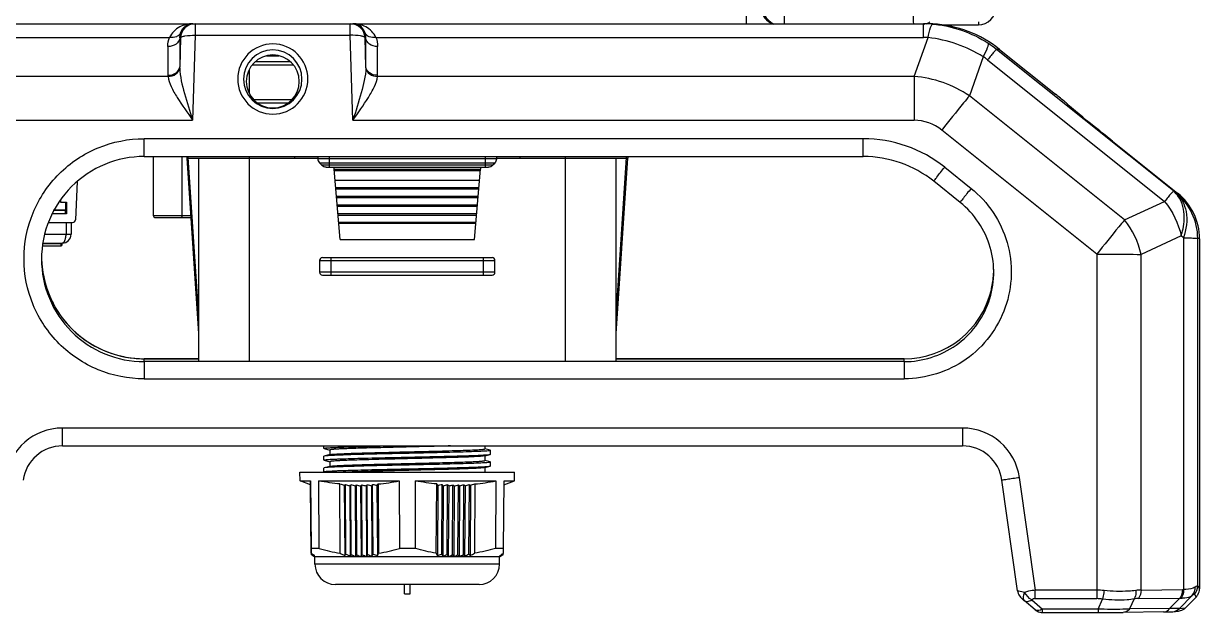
# Model space of a CAD drawing. Header units: millimetres. Extents: x 10297564 to 11610295, y -9287743 to -8409454.
# Drawn here: x 10473625 to 10477660, y -9102465 to -9100444 of the extents above; entities that cross this region are included whole.
import ezdxf

# ---------------------------------------------------------------- set-up
doc = ezdxf.new("R2010")
doc.units = ezdxf.units.MM
doc.header["$LTSCALE"] = 100
doc.layers.add('-0', color=7, linetype='Continuous')

# ---------------------------------------------------------------- blocks, each defined once
blk = doc.blocks.new('인버터 외형도')
at = {"layer": '-0', "linetype": 'Continuous'}
for p, q in [((80223.7, 35809.5), (80223.7, 37344.5)), ((80321.5, 35809.5), (80321.5, 37344.5)), ((78013.7, 35809.5), (80679.1, 35809.5)), ((78805.1, 35809.5), (78805.1, 35779.9)), ((79204.3, 35779.9), (79204.3, 35809.5)), ((80679.1, 35805.5), (80679.1, 35809.5)), ((80679.1, 35774.4), (80679.1, 35805.5)), ((80718.3, 35806.9), (80820.7, 35806.9)), ((80820.6, 35814.4), (80820.6, 35806.9)), ((78020.7, 35774.4), (78739.3, 35774.4)), ((78805.1, 35779.9), (78798.5, 35561)), ((78805.1, 35779.9), (79204.3, 35779.9)), ((79210.9, 35561), (79204.3, 35779.9)), ((79270.1, 35774.4), (80679.1, 35774.4)), ((80655.4, 35673.8), (80691.3, 35774)), ((80681.6, 35774.4), (80679.1, 35774.4)), ((78735, 35750.9), (78735, 35676.8)), ((78765.1, 35773), (78765.1, 35699)), ((78767.3, 35773), (78765.1, 35699)), ((78767.3, 35773), (78765.1, 35773)), ((79244.3, 35699), (79242.1, 35773)), ((79244.3, 35773), (79242.1, 35773)), ((79244.3, 35699), (79244.3, 35773)), ((79274.4, 35676.8), (79274.4, 35750.9)), ((81322.7, 35379.1), (80867.1, 35743.6)), ((80875.2, 35743.6), (80867.1, 35743.6)), ((80875.2, 35743.6), (81019.2, 35628.4)), ((78988.9, 35726.7), (79020.7, 35726.7)), ((80833.4, 35724.4), (80797.5, 35623.9)), ((80844.2, 35716.6), (81299.8, 35352.1)), ((78944.5, 35631.1), (78944.5, 35691.1)), ((78952.2, 35704.2), (79057.3, 35704.2)), ((79048.9, 35711.7), (78960.5, 35711.7)), ((78735.1, 35673.8), (78117.8, 35673.8)), ((80655.4, 35673.8), (79274.3, 35673.8)), ((80655.4, 35673.8), (80655.4, 35561)), ((81196.7, 35304.6), (80797.5, 35623.9)), ((79052.9, 35613.9), (78956.5, 35613.9)), ((78965.5, 35606.3), (79043.8, 35606.3)), ((81051.2, 35600.9), (81051, 35601.9)), ((81051.4, 35600.7), (81051.2, 35600.9)), ((78117.8, 35561), (78798.5, 35561)), ((79210.9, 35561), (80655.4, 35561)), ((81125.6, 35216.7), (80726.4, 35536)), ((78673.6, 35467.8), (78673.6, 35513.7)), ((80524.4, 35513.7), (78673.6, 35513.7)), ((80524.4, 35467.8), (80524.4, 35513.7)), ((81166, 35507.4), (81333.3, 35373.5)), ((78673.6, 35467.8), (80524.4, 35467.8)), ((78696.9, 35467.8), (78696.9, 35315.6)), ((78771, 35467.8), (78771, 35315.6)), ((78783.5, 35467.8), (78783.5, 35463.4)), ((78783.5, 35463.4), (78813.6, 35011.9)), ((78786.4, 35465), (78813.6, 35057.2)), ((78791, 35463.4), (79120.6, 35463.4)), ((78813.6, 35463.4), (78813.6, 34939.8)), ((78944.5, 34939.8), (78944.5, 35467.8)), ((79060.4, 35467.8), (79060.4, 35463.4)), ((79120.6, 35467.8), (79120.6, 35462.1)), ((79581.1, 35462.1), (79120.6, 35462.1)), ((79125, 35451.5), (79131.2, 35445.2)), ((79125, 35451.5), (79576.7, 35451.5)), ((79570.4, 35445.2), (79131.2, 35445.2)), ((79141.9, 35440.8), (79559.8, 35440.8)), ((79150.7, 35440.8), (79150.7, 35467.8)), ((79162.7, 35435), (79162.7, 35440.8)), ((79538.9, 35440.8), (79538.9, 35435)), ((79551, 35467.8), (79551, 35440.8)), ((79570.4, 35445.2), (79576.7, 35451.5)), ((79581.1, 35462.1), (79581.1, 35467.8)), ((79581.1, 35463.4), (79910.6, 35463.4)), ((79641.3, 35463.4), (79641.3, 35467.8)), ((79757.1, 35467.8), (79757.1, 34939.8)), ((79888.1, 35057.2), (79915.3, 35465)), ((79888.1, 34939.8), (79888.1, 35463.4)), ((79888.1, 35011.9), (79918.2, 35463.4)), ((79918.2, 35467.8), (79918.2, 35463.4)), ((79177.8, 35254.4), (79162.7, 35435)), ((79538.9, 35434.4), (79162.8, 35434.4)), ((79163, 35431.4), (79538.6, 35431.4)), ((79523.9, 35254.4), (79538.9, 35435)), ((80734, 35440.2), (80802, 35385.8)), ((78501.1, 35403.1), (78497.1, 35305.1)), ((79536.5, 35406.1), (79165.1, 35406.1)), ((79166.6, 35388.1), (79535, 35388.1)), ((79534.7, 35383.7), (79167, 35383.7)), ((80773.8, 35349.8), (80705.8, 35404.2)), ((78458.2, 35353.5), (78456.2, 35353.5)), ((78458.4, 35356.1), (78458, 35350.5)), ((78458, 35350.5), (78474.2, 35350.5)), ((78472, 35331), (78472, 35350.5)), ((78474.2, 35350.5), (78474.2, 35320.4)), ((79168.5, 35365.7), (79533.2, 35365.7)), ((79532.8, 35361.2), (79168.9, 35361.2)), ((81196.7, 35304.6), (81299.8, 35352.1)), ((81322.7, 35379.1), (81328.8, 35374.4)), ((81328.8, 35374.4), (81333.3, 35373.5)), ((78474.2, 35320.4), (78438.8, 35320.4)), ((78439.6, 35329.4), (78470.5, 35329.4)), ((78439.6, 35321.9), (78439.6, 35320.4)), ((78444.4, 35331), (78474.2, 35331)), ((78470.5, 35329.4), (78470.5, 35320.4)), ((79170.4, 35343.3), (79531.3, 35343.3)), ((79530.9, 35338.8), (79170.7, 35338.8)), ((79172.2, 35320.9), (79529.4, 35320.9)), ((78427, 35297.8), (78489.6, 35297.8)), ((78472.7, 35297.8), (78472.7, 35267.7)), ((78485.5, 35297.8), (78485.5, 35267.7)), ((78696.9, 35315.6), (78793.3, 35315.6)), ((78701.4, 35311.1), (78793.6, 35311.1)), ((79529.1, 35316.4), (79172.6, 35316.4)), ((79174.1, 35298.5), (79527.6, 35298.5)), ((79174.3, 35296.3), (79527.4, 35296.3)), ((78419.5, 35267.7), (78485.5, 35267.7)), ((81342.5, 35263.3), (81239.3, 35215.8)), ((81348.6, 35258.6), (81342.5, 35263.3)), ((78412, 35237.6), (78459.9, 35237.6)), ((78413.5, 35243.7), (78462.9, 35243.7)), ((78413.9, 35245.2), (78463, 35245.2)), ((78459.9, 35237.6), (78459.9, 35245.2)), ((78462.9, 35240.7), (78462.9, 35245.2)), ((79177.8, 35254.4), (79523.9, 35254.4)), ((81348.6, 35258.6), (81348.6, 34353.2)), ((81389.8, 35256.1), (81385.3, 35256.9)), ((81385.3, 34362.5), (81385.3, 35256.9)), ((81389.8, 35256.1), (81389.8, 34355)), ((79125.1, 35200), (79125.1, 35169.9)), ((79125.1, 35200), (79576.6, 35200)), ((79132.6, 35207.5), (79569, 35207.5)), ((79155.2, 35162.4), (79155.2, 35207.5)), ((79546.5, 35207.5), (79546.5, 35162.4)), ((79576.6, 35169.9), (79576.6, 35200)), ((81125.6, 35216.7), (81125.6, 34329.9)), ((81239.3, 34352), (81239.3, 35215.8)), ((79576.6, 35169.9), (79125.1, 35169.9)), ((79132.6, 35162.4), (79569, 35162.4)), ((78813.6, 34947.4), (78673.6, 34947.4)), ((78673.6, 34939.8), (78673.6, 34947.3)), ((78673.6, 34947.3), (78813.6, 34947.3)), ((78673.6, 34939.8), (78673.6, 34895.5)), ((80630, 34939.8), (78673.6, 34939.8)), ((80630, 34947.4), (79888.1, 34947.4)), ((79888.1, 34947.3), (80630, 34947.3)), ((80630, 34939.8), (80630, 34947.4)), ((80630, 34939.8), (80630, 34895.5)), ((78673.6, 34895.5), (80630, 34895.5)), ((78463.3, 34723), (78463.3, 34768.9)), ((80780.2, 34768.9), (78463.3, 34768.9)), ((80780.2, 34768.9), (80780.2, 34723)), ((78463.3, 34723), (80780.2, 34723)), ((79136.4, 34716.6), (79136.4, 34723)), ((79137.1, 34716.2), (79136.4, 34716.6)), ((79137.1, 34716.2), (79151.4, 34712.4)), ((79550.2, 34723), (79550.2, 34715.3)), ((79564.5, 34711.7), (79550.3, 34715.5)), ((79137.1, 34696.6), (79136.4, 34696.2)), ((79136.4, 34686.5), (79136.4, 34696.2)), ((79137.1, 34686.1), (79136.4, 34686.5)), ((79151.4, 34700.5), (79137.1, 34696.6)), ((79137.1, 34686.1), (79151.4, 34682.3)), ((79151.4, 34712.6), (79151.4, 34700.7)), ((79152.2, 34700.7), (79151.4, 34700.5)), ((79549.4, 34697.1), (79550.2, 34697.3)), ((79550.2, 34697.3), (79564.5, 34701.2)), ((79550.2, 34697.5), (79550.2, 34685.2)), ((79564.5, 34681.6), (79550.3, 34685.4)), ((79564.5, 34711.7), (79565.3, 34711.3)), ((79564.5, 34701.2), (79565.3, 34701.6)), ((79565.3, 34701.6), (79565.3, 34711.3)), ((79074.7, 34655.3), (79627, 34655.3)), ((79074.9, 34632.7), (79074.7, 34655.3)), ((79137.1, 34666.5), (79136.4, 34666.1)), ((79136.4, 34656.4), (79136.4, 34666.1)), ((79137.1, 34656), (79136.4, 34656.4)), ((79151.4, 34670.4), (79137.1, 34666.5)), ((79137.1, 34656), (79140, 34655.3)), ((79151.4, 34682.5), (79151.4, 34670.1)), ((79152.2, 34670.6), (79151.4, 34670.4)), ((79209.6, 34673.9), (79211.5, 34674)), ((79549.4, 34667), (79550.2, 34667.2)), ((79550.2, 34667.2), (79564.5, 34671.1)), ((79550.2, 34667.4), (79550.2, 34655.1)), ((79564.5, 34681.6), (79565.3, 34681.2)), ((79564.5, 34671.1), (79565.3, 34671.5)), ((79565.3, 34671.5), (79565.3, 34681.2)), ((79626.8, 34632.7), (79627, 34655.3)), ((79102.1, 34622.8), (79074.9, 34632.7)), ((79074.9, 34632.7), (79102.2, 34632.7)), ((79102.1, 34625.1), (79103.7, 34446.8)), ((79102.2, 34613.6), (79102.1, 34624)), ((79102.2, 34632.7), (79103.7, 34458.7)), ((79123.4, 34632.7), (79330.1, 34632.7)), ((79124.4, 34458.7), (79123.4, 34632.7)), ((79177.9, 34446.8), (79177.7, 34625.1)), ((79192.8, 34444.5), (79191.7, 34624)), ((79262.9, 34444.5), (79261.8, 34624)), ((79275.9, 34625.1), (79277.2, 34446.8)), ((79330.1, 34632.7), (79330.6, 34458.7)), ((79371.9, 34458.7), (79372.4, 34632.7)), ((79372.4, 34632.7), (79578.8, 34632.7)), ((79425.2, 34446.8), (79426.6, 34625.1)), ((79439.4, 34444.5), (79440.6, 34624)), ((79509.4, 34444.5), (79510.6, 34624)), ((79524.5, 34625.1), (79524.3, 34446.8)), ((79578.8, 34632.7), (79577.7, 34458.7)), ((79598.3, 34458.7), (79599.9, 34632.7)), ((79599.8, 34622.8), (79626.8, 34632.7)), ((79599.9, 34632.7), (79626.8, 34632.7)), ((80921.4, 34350), (80881.4, 34635)), ((80926.1, 34642), (80966.9, 34351.6)), ((79101.9, 34619.2), (79101.9, 34622.8)), ((79103.3, 34458.7), (79101.9, 34619.2)), ((79103.5, 34446.8), (79102, 34619.2)), ((79188.7, 34621.6), (79189.9, 34440.8)), ((79202.8, 34620.6), (79203.9, 34439.2)), ((79206.8, 34443.3), (79205.7, 34623.2)), ((79216.8, 34620), (79217.9, 34438.2)), ((79220.9, 34442.7), (79219.8, 34622.8)), ((79230.8, 34619.8), (79232, 34437.9)), ((79234.9, 34442.7), (79233.8, 34622.8)), ((79244.9, 34620), (79246, 34438.2)), ((79248.9, 34443.3), (79247.8, 34623.2)), ((79258.9, 34620.6), (79260, 34439.2)), ((79272.9, 34621.6), (79274, 34440.8)), ((79429.5, 34621.6), (79428.4, 34440.8)), ((79443.5, 34620.6), (79442.4, 34439.2)), ((79453.4, 34443.3), (79454.5, 34623.2)), ((79457.5, 34620), (79456.3, 34438.2)), ((79467.4, 34442.7), (79468.5, 34622.8)), ((79471.5, 34619.8), (79470.3, 34437.9)), ((79481.4, 34442.7), (79482.5, 34622.8)), ((79485.5, 34620), (79484.4, 34438.2)), ((79495.4, 34443.3), (79496.6, 34623.2)), ((79499.5, 34620.6), (79498.4, 34439.2)), ((79513.5, 34621.6), (79512.4, 34440.8)), ((79103.6, 34446.7), (79103.5, 34446.8)), ((79104.2, 34446.3), (79103.6, 34446.7)), ((79124.4, 34458.7), (79103.7, 34458.7)), ((79103.7, 34446.8), (79104.2, 34446.4)), ((79104.3, 34444.5), (79104.3, 34446.4)), ((79104.3, 34443.3), (79104.3, 34444.5)), ((79104.3, 34442.7), (79104.3, 34443.3)), ((79371.9, 34458.7), (79330.6, 34458.7)), ((79598.3, 34458.7), (79577.7, 34458.7)), ((79597.3, 34444.5), (79597.5, 34444.5)), ((79597.4, 34446.3), (79597.5, 34446.3)), ((79597.4, 34443.3), (79597.4, 34444.5)), ((79597.4, 34442.7), (79597.4, 34443.3)), ((79597.5, 34446.3), (79598.1, 34446.8)), ((79597.5, 34444.5), (79597.5, 34446.3)), ((79111.3, 34438.9), (79112, 34438.5)), ((79111.7, 34439.6), (79112.5, 34439.2)), ((79112.5, 34439.2), (79111.8, 34439.5)), ((79112, 34438.1), (79111.9, 34438.2)), ((79111.9, 34438.2), (79112, 34438.1)), ((79112, 34438.5), (79112.4, 34438.2)), ((79113.1, 34437.5), (79112, 34438.1)), ((79112, 34438.1), (79112.3, 34438)), ((79112.3, 34438), (79112, 34438.1)), ((79112.4, 34438.2), (79112.1, 34438.4)), ((79112.3, 34438), (79112.4, 34437.9)), ((79588.6, 34437.5), (79113.1, 34437.5)), ((79113.2, 34418.5), (79113.1, 34437.5)), ((79588.4, 34418.5), (79113.2, 34418.5)), ((79588.4, 34418.5), (79588.6, 34437.5)), ((79588.6, 34437.5), (79589.6, 34438.1)), ((79589.2, 34438.2), (79589.7, 34438.5)), ((79589.7, 34438.5), (79589.2, 34438.2)), ((79589.4, 34438), (79589.2, 34437.9)), ((79589.3, 34439.2), (79590, 34439.7)), ((79589.9, 34439.5), (79589.3, 34439.2)), ((79589.6, 34438.1), (79589.4, 34438)), ((79589.6, 34438.1), (79589.8, 34438.3)), ((79589.8, 34438.3), (79589.6, 34438.1)), ((79589.7, 34438.5), (79590.4, 34439)), ((79535.8, 34366.3), (79165.9, 34366.3)), ((79343.3, 34342.2), (79343.3, 34366.3)), ((79358.3, 34342.2), (79358.3, 34366.3)), ((81125.6, 34351.6), (80966.9, 34351.6)), ((80966.9, 34329.9), (80966.9, 34351.6)), ((81239.3, 34352), (81345.8, 34353)), ((81385.3, 34362.5), (81389.8, 34355)), ((79343.3, 34342.2), (79358.3, 34342.2)), ((80939.8, 34345.8), (80921.4, 34350)), ((80938.1, 34325.4), (80938.6, 34325)), ((80966.5, 34301.3), (80938.6, 34324.9)), ((80958, 34326.7), (80985.9, 34303.1)), ((80966.9, 34329.9), (81125.6, 34329.9)), ((81128.6, 34303.1), (81140.5, 34328.9)), ((81221.9, 34329.3), (81209.9, 34303.4)), ((81232.8, 34330.4), (81339.3, 34331.5)), ((81313, 34304.4), (81339.3, 34331.5)), ((81371.2, 34338.2), (81338.7, 34304.8)), ((81380.9, 34333.8), (81353.6, 34306.5)), ((81376.5, 34341.3), (81380.9, 34333.8)), ((81128.6, 34303.1), (80985.9, 34303.1)), ((80985.9, 34294.2), (80985.9, 34303.1)), ((80985.9, 34294.2), (81128.6, 34294.2)), ((81128.6, 34303.1), (81128.6, 34294.2)), ((81296.8, 34295.5), (81193.7, 34294.5)), ((81313, 34304.4), (81209.9, 34303.4)), ((81297.1, 34295.5), (81307.1, 34295.7)), ((81297.1, 34295.5), (81304, 34295.6)), ((81307.1, 34295.7), (81312.6, 34295.8)), ((81319.2, 34296), (81320.1, 34296.1)), ((81320.8, 34296.1), (81335.6, 34297.8)), ((81332.3, 34297.6), (81335.6, 34297.8)), ((81338.7, 34304.8), (81353.6, 34306.5))]:
    blk.add_line(p, q, dxfattribs=at)
for points in [[(78463, 35245.2), (78467.3, 35245.6), (78471.7, 35246.9), (78474.7, 35248.5)], [(80921.4, 34350), (80922, 34347.1), (80923.2, 34343.2), (80924.8, 34339.8)], [(80921.4, 34350), (80922, 34347.2), (80923.3, 34343), (80925, 34339.4), (80927, 34336.3), (80929.3, 34333.5), (80931.1, 34331.8), (80932.9, 34330), (80935.4, 34327.8), (80938, 34325.4)], [(80924.8, 34339.8), (80926.7, 34336.8), (80928.9, 34334), (80930.9, 34331.9), (80932.8, 34330.2), (80935.3, 34327.9), (80938, 34325.4)], [(81376.3, 34341.4), (81376.4, 34341.3), (81376.4, 34341.3), (81376.5, 34341.3)], [(81304, 34295.6), (81307.9, 34295.7), (81311.1, 34295.7), (81313.8, 34295.8), (81315.9, 34295.8), (81317.6, 34295.9), (81319.1, 34296), (81320.8, 34296.1)], [(81312.6, 34295.8), (81314.7, 34295.8), (81316.4, 34295.9), (81317.8, 34295.9), (81319.2, 34296)]]:
    blk.add_lwpolyline(points, dxfattribs=at)
for centre, radius, start, end in [((80321.5, 35862.5), 60.2, 180, 242.9389), ((80306.4, 35852), 45.1, 186.073, 250.8144), ((80820.6, 35852), 45.1, 270.0768, 0.0146), ((78805.1, 35771.7), 37.9, 90.0657, 177.9079), ((79204.3, 35771.7), 37.9, 2.095, 89.9311), ((80679.1, 35508.8), 300.7, 89.0366, 90.0004), ((80654, 35862.5), 60.3, 297.0523, 299.6316), ((80679.1, 35509.6), 299.9, 88.458, 89.0381), ((80687.2, 35511), 298.5, 89.7176, 89.9998), ((80679.1, 35509), 300.5, 85.3565, 88.4583), ((80659.5, 35862.7), 60.4, 297.4851, 306.7807), ((80687.2, 35509.4), 300.1, 86.8977, 89.7155), ((80687.2, 35508.5), 301, 51.3467, 86.9153), ((78802, 35774), 37, 167.5752, 181.4257), ((78801, 35774.2), 35.9, 160.5061, 167.5115), ((79004.7, 35667.3), 90.3, 0.0094, 179.9906), ((80680.1, 35509.8), 299.4, 51.3467, 56.4213), ((79004.7, 35667), 75.2, 0.0087, 179.9913), ((79004.7, 35661.1), 68.2, 0.0108, 179.9892), ((80751.3, 35600.4), 148.7, 51.3484, 56.4591), ((78853.9, 35697.8), 88.9, 179.2209, 181.2261), ((79155.5, 35697.8), 88.8, 358.7749, 0.7804), ((78783.7, 35676.8), 48.7, 180.0002, 183.633), ((79004.7, 35667.3), 90.3, 180.0094, 359.9906), ((79004.7, 35667), 75.2, 180.0087, 359.9913), ((79004.7, 35661.1), 68.2, 180.0108, 359.9892), ((79225.7, 35676.8), 48.7, 356.3689, 0.0016), ((80524.4, 35178.2), 335.5, 51.3438, 90.0019), ((78791, 35470.9), 7.52, 204.8018, 270), ((79135.6, 35462.1), 15, 180, 225), ((79141.9, 35455.9), 15, 225, 270), ((79559.8, 35455.9), 15, 270, 315), ((79566, 35462.1), 15, 315, 0), ((79910.6, 35470.9), 7.52, 270, 335.1982), ((80524.4, 35177.4), 290.4, 51.3432, 90.0026), ((81234.8, 35256.9), 150.5, 0.0155, 51.3315), ((81239.4, 35256.1), 150.4, 0.0008, 51.3462), ((78489.6, 35305.4), 7.52, 270, 357.6816), ((78701.4, 35315.6), 4.51, 180, 270), ((78462.9, 35267.7), 22.6, 270.2999, 0), ((78459.9, 35240.7), 3.01, 270, 360), ((78673, 35211.3), 263.4, 180.0024, 183.2447), ((79132.6, 35200), 7.52, 90, 180), ((79569, 35200), 7.52, 0, 90), ((78674, 35211.4), 264.5, 183.2431, 184.305), ((78673.6, 35211.3), 264, 184.3025, 258.3181), ((79132.6, 35169.9), 7.52, 180, 270), ((79569, 35169.9), 7.52, 270, 0), ((80630.2, 35177.6), 230.1, 356.7385, 357.8352), ((80631.2, 35177.5), 229.1, 357.8344, 359.9987), ((80629.5, 35177.6), 230.7, 347.4387, 356.7417), ((80629.2, 35177.6), 231, 347.5467, 356.7349), ((80630, 35177.6), 230.2, 269.9964, 346.8132), ((80630, 35177.5), 230.2, 269.997, 346.8164), ((80631.1, 35177.3), 229.1, 346.8257, 347.5358), ((80631, 35177.3), 229.2, 346.8165, 347.4278), ((78673.7, 35212.1), 264.8, 258.3319, 269.9834), ((78463.3, 34621.5), 147.4, 90.0024, 171.9996), ((80780.2, 34621.5), 147.4, 8.0004, 89.9976), ((78463.3, 34620.7), 102.2, 89.9999, 171.9989), ((80780.2, 34620.7), 102.2, 8.0011, 90.0001), ((79946.4, 37024.3), 2519.3, 252.2334, 252.497), ((79101.5, 34733.1), 141.6, 308.0433, 309.5825), ((79791.7, 36576.8), 2042.9, 252.9211, 253.2456), ((78929.6, 34912.9), 440.3, 318.4, 318.9832), ((79479.2, 35605.6), 1005.4, 257.5137, 258.1586), ((78831.2, 34995.8), 578.9, 319.7279, 320.1819), ((79872.1, 34992.1), 577.2, 219.481, 219.9342), ((79223, 35607.2), 1007, 281.8317, 282.4761), ((79773.2, 34909.9), 438.7, 220.6775, 221.2599), ((78910.1, 36579.9), 2046, 286.741, 287.0652), ((79600.6, 34731.5), 140.2, 230.0815, 231.6247), ((78755.2, 37028.1), 2523.2, 287.489, 287.7524), ((79090.8, 34751.1), 172, 310.6343, 311.9482), ((79682, 36251.2), 1696.2, 253.6948, 254.0839), ((79072, 34775.5), 212.4, 312.9661, 314.0677), ((79603.7, 36011.8), 1441, 254.5498, 255.0058), ((79042.1, 34808.3), 266.7, 315.0335, 315.9407), ((79547.6, 35834.5), 1251.6, 255.4787, 256.0014), ((78996.8, 34852.6), 340.1, 316.8408, 317.5747), ((79507.6, 35702.9), 1110.5, 256.4711, 257.0576), ((79194.6, 35704.6), 1112.3, 282.9319, 283.5179), ((79705.8, 34850.1), 338.5, 222.0842, 222.8175), ((79154.5, 35836.5), 1253.6, 283.9873, 284.5095), ((79660.2, 34806.1), 265.2, 223.7171, 224.6242), ((79098.4, 36014.1), 1443.3, 284.9821, 285.4377), ((79630.2, 34773.5), 211, 225.5902, 226.6925), ((79020, 36253.9), 1698.9, 285.9032, 286.2921), ((79611.3, 34749.4), 170.6, 227.7115, 229.0276), ((77217.9, 34451.8), 1885.8, 359.8487, 0.2111), ((79864.5, 35544.8), 1335.8, 235.3107, 235.7387), ((79287.8, 34829.8), 426.7, 244.5323, 245.7385), ((79686.8, 35322.3), 1053.5, 236.4311, 236.9146), ((79330.8, 34880.8), 492.6, 242.6277, 243.6099), ((79556.5, 35159), 846.6, 237.7143, 238.275), ((79457.8, 35036.9), 691.4, 239.2445, 239.9782), ((79385.1, 34946.4), 576.7, 240.8584, 241.7386), ((80060.5, 36179.4), 1944.4, 243.0064, 243.4007), ((79052.3, 34551.5), 176.6, 321.1776, 322.7338), ((79868.6, 35829.9), 1541.4, 243.9975, 244.4549), ((79019.9, 34574), 228.2, 323.7682, 325.0426), ((79736, 35582.9), 1256.5, 245.0939, 245.6497), ((78971.1, 34604.7), 297.7, 326.007, 327.0368), ((79641.6, 35401.9), 1047.4, 246.3202, 246.9802), ((78899.7, 34646.1), 392.1, 327.9228, 328.7438), ((79574.1, 35268.4), 892.6, 247.6687, 248.4352), ((78796.8, 34702.3), 521.1, 329.5468, 330.1925), ((79525.9, 35169.6), 777.3, 249.1266, 249.9978), ((78649.2, 34779), 699, 330.9109, 331.4116), ((79491.7, 35096.8), 691.2, 250.6767, 251.6464), ((78432.2, 34887.5), 953, 332.0469, 332.4567), ((80298.6, 34896.9), 982.6, 207.2647, 207.5383), ((80229.1, 34860.6), 904.1, 207.5386, 207.6722), ((79210.6, 35097.8), 692.2, 288.3391, 289.3082), ((80057, 34777.1), 701.4, 208.2995, 208.7971), ((79176.3, 35170.7), 778.4, 289.9866, 290.8571), ((79908.2, 34700.7), 522.5, 209.511, 210.153), ((79128, 35269.6), 893.9, 291.5482, 292.3142), ((79804.4, 34644.8), 392.9, 210.9515, 211.7683), ((79060.5, 35403.4), 1048.9, 293.0022, 293.6618), ((79732.4, 34603.5), 298, 212.6499, 213.675), ((78966, 35584.6), 1258.1, 294.3319, 294.8874), ((79683.1, 34572.9), 228.1, 214.6353, 215.905), ((78833.3, 35831.9), 1543.4, 295.526, 295.9831), ((79650.4, 34550.5), 176.3, 216.9358, 218.4878), ((78641.3, 36181.9), 1946.9, 296.5796, 296.9737), ((78837.8, 35547.5), 1337.8, 304.177, 304.5945), ((79414.3, 34827.8), 424.8, 294.3296, 295.5383), ((79316.9, 34944.2), 574.6, 298.342, 299.2187), ((79371.3, 34878.7), 490.6, 296.4685, 297.4463), ((79014.6, 35325.6), 1056.4, 303.0048, 303.4792), ((79144.4, 35162.6), 850.1, 301.6497, 302.2039), ((77712.3, 34484.7), 1886.2, 358.8487, 359.2112), ((79443.5, 35010.3), 661.2, 239.688, 239.9058), ((79165.9, 34419), 52.7, 180.5, 270), ((79535.8, 34419), 52.7, 270, 359.5), ((79257.9, 35010.7), 661.7, 300.102, 300.3119), ((81125.6, 34163.1), 188.4, 84.3329, 90.0031), ((81345.4, 34392.6), 39.6, 270.587, 274.6201), ((81125.6, 34208.3), 121.5, 82.9571, 89.9971), ((81341.3, 34380.4), 49, 267.5817, 271.4391), ((81359.5, 34355.2), 30.2, 315.0358, 329.9521), ((80986, 34324.4), 30.2, 229.8074, 238.107), ((80985.9, 34324.2), 29.9, 238.1156, 243.0288), ((80986, 34324.5), 30.2, 243.036, 256.4743), ((80986, 34324.4), 30.2, 256.5303, 269.9823), ((81136.9, 40391.9), 6097.7, 269.92205, 270.53345), ((81332.2, 34327.9), 30.3, 276.3538, 287.1245)]:
    blk.add_arc(centre, radius, start, end, dxfattribs=at)
for points, knots in [([(80652.4, 35885.4), (80652.5, 35876.9), (80652.7, 35851.3), (80652.8, 35825.7), (80653.5, 35808.7)], [0, 0, 0, 0, 0.335996, 1, 1, 1, 1]), ([(78799, 35809.5), (78787.4, 35809.5), (78763, 35804), (78744.4, 35785.7), (78739.3, 35774.4)], [0, 0, 0, 0, 0.48369, 1, 1, 1, 1]), ([(78767.1, 35786.1), (78769.7, 35793.3), (78778.6, 35805.3), (78792.7, 35809.5), (78799, 35809.5)], [0, 0, 0, 0, 0.546202, 1, 1, 1, 1]), ([(79242.3, 35786.1), (79239.7, 35793.3), (79230.8, 35805.3), (79216.7, 35809.5), (79210.4, 35809.5)], [0, 0, 0, 0, 0.546192, 1, 1, 1, 1]), ([(79270.1, 35774.4), (79265, 35785.7), (79246.4, 35804), (79222, 35809.5), (79210.4, 35809.5)], [0, 0, 0, 0, 0.516306, 1, 1, 1, 1]), ([(80691.3, 35774), (80693, 35782.7), (80695.6, 35794.2), (80699.6, 35805.1), (80702.3, 35808.6), (80703.4, 35808.5)], [0, 0, 0, 0, 0.713243, 0.907937, 1, 1, 1, 1]), ([(78761.1, 35778.7), (78759.7, 35777.7), (78753, 35774.1), (78745, 35773.6), (78739.3, 35774.4)], [0, 0, 0, 0, 0.23114, 1, 1, 1, 1]), ([(78767.3, 35773), (78767.5, 35774.5), (78772, 35777), (78784.2, 35779.6), (78796.3, 35780.1), (78805.1, 35779.9)], [0, 0, 0, 0, 0.109825, 0.327123, 1, 1, 1, 1]), ([(79242.1, 35773), (79241.9, 35774.5), (79237.4, 35777), (79225.3, 35779.6), (79213.1, 35780.1), (79204.3, 35779.9)], [0, 0, 0, 0, 0.109523, 0.326498, 1, 1, 1, 1]), ([(79270.1, 35774.4), (79264.4, 35773.6), (79253.2, 35774), (79244.2, 35781.7), (79242.3, 35786.1)], [0, 0, 0, 0, 0.543576, 1, 1, 1, 1]), ([(78765.1, 35773), (78764.8, 35767), (78756.2, 35754.2), (78742.3, 35750.9), (78735, 35750.9)], [0, 0, 0, 0, 0.455113, 1, 1, 1, 1]), ([(79274.4, 35750.9), (79267.1, 35750.9), (79253.2, 35754.2), (79244.6, 35767), (79244.3, 35773)], [0, 0, 0, 0, 0.544888, 1, 1, 1, 1]), ([(80833.4, 35724.4), (80837.5, 35732.3), (80842.7, 35742.9), (80846.3, 35754.1), (80846.6, 35758.4), (80845.7, 35759.2)], [0, 0, 0, 0, 0.709562, 0.905875, 1, 1, 1, 1]), ([(80867.1, 35743.6), (80866.2, 35743.4), (80864.5, 35740.2), (80859.7, 35735.8), (80852.9, 35726.9), (80847.3, 35720.4), (80844.2, 35716.6)], [0, 0, 0, 0, 0.072199, 0.267164, 0.579655, 1, 1, 1, 1]), ([(78735, 35676.8), (78742.3, 35676.8), (78756.2, 35680.2), (78764.8, 35692.9), (78765.1, 35699)], [0, 0, 0, 0, 0.544887, 1, 1, 1, 1]), ([(78735.1, 35673.8), (78742.3, 35673.9), (78755.8, 35677.6), (78764.5, 35689.9), (78765.1, 35695.9)], [0, 0, 0, 0, 0.542472, 1, 1, 1, 1]), ([(78765.1, 35695.9), (78765.6, 35673.6), (78777.8, 35628.1), (78791.3, 35584), (78798.5, 35561)], [0, 0, 0, 0, 0.480651, 1, 1, 1, 1]), ([(79244.3, 35696.1), (79243.7, 35674.4), (79231.7, 35628.8), (79218.2, 35584.6), (79210.9, 35560.9)], [0, 0, 0, 0, 0.466954, 1, 1, 1, 1]), ([(79274.4, 35676.8), (79267.1, 35676.8), (79253.2, 35680.2), (79244.6, 35692.9), (79244.3, 35699)], [0, 0, 0, 0, 0.544888, 1, 1, 1, 1]), ([(79244.3, 35695.9), (79244.9, 35689.9), (79253.6, 35677.6), (79267.1, 35673.9), (79274.3, 35673.8)], [0, 0, 0, 0, 0.457528, 1, 1, 1, 1]), ([(78735.1, 35673.8), (78735.8, 35664.8), (78743.2, 35646), (78764.9, 35608.6), (78784.9, 35580.4), (78798.5, 35561)], [0, 0, 0, 0, 0.206048, 0.453805, 1, 1, 1, 1]), ([(79210.9, 35561), (79224.7, 35580.3), (79244.4, 35608.7), (79266.3, 35645.9), (79273.8, 35664.8), (79274.3, 35673.8)], [0, 0, 0, 0, 0.546232, 0.794114, 1, 1, 1, 1]), ([(80797.5, 35623.9), (80792.6, 35617.9), (80768.7, 35588.8), (80745.1, 35559.4), (80726.4, 35536)], [0, 0, 0, 0, 0.205664, 1, 1, 1, 1]), ([(81048.7, 35604.1), (81047.3, 35605.3), (81037.5, 35613.5), (81027.6, 35621.6), (81019.2, 35628.4)], [0, 0, 0, 0, 0.152328, 1, 1, 1, 1]), ([(81051, 35601.9), (81050.9, 35602.2), (81049.9, 35602.8), (81049.3, 35603.6), (81048.7, 35604.1)], [0, 0, 0, 0, 0.278765, 1, 1, 1, 1]), ([(81166, 35507.4), (81153.5, 35517.4), (81115.1, 35548.3), (81076.5, 35579.1), (81051.2, 35600.9)], [0, 0, 0, 0, 0.323804, 1, 1, 1, 1]), ([(78673.6, 34895.5), (78633.4, 34895.5), (78552.1, 34911.6), (78449.4, 34980.3), (78380.6, 35083.2), (78356.4, 35204.6), (78380.5, 35326), (78449.4, 35428.9), (78552.1, 35497.6), (78633.4, 35513.7), (78673.6, 35513.7)], [0, 0, 0, 0, 0.125013, 0.250012, 0.375005, 0.499997, 0.624988, 0.749982, 0.874984, 1, 1, 1, 1]), ([(78673.6, 35467.8), (78639.3, 35467.8), (78569.9, 35454), (78482.1, 35395.3), (78423.3, 35307.5), (78402.7, 35203.8), (78423.3, 35100.2), (78482.1, 35012.3), (78569.9, 34953.6), (78639.3, 34939.8), (78673.6, 34939.8)], [0, 0, 0, 0, 0.125018, 0.250017, 0.375012, 0.5, 0.624987, 0.749982, 0.874982, 1, 1, 1, 1]), ([(80705.8, 35404.2), (80705.8, 35405.4), (80710.1, 35408.6), (80714.6, 35416.5), (80723.9, 35427.3), (80730.4, 35435.7), (80734, 35440.2)], [0, 0, 0, 0, 0.08035, 0.298588, 0.62145, 1, 1, 1, 1]), ([(80802, 35385.8), (80845.5, 35351), (80912.3, 35251.4), (80906.7, 35073.8), (80800.1, 34931.5), (80685.7, 34895.5), (80630, 34895.5)], [0, 0, 0, 0, 0.249998, 0.499982, 0.749979, 1, 1, 1, 1]), ([(80802, 35385.8), (80798.4, 35381.3), (80791.9, 35372.9), (80782.6, 35362.1), (80778.1, 35354.2), (80773.8, 35351), (80773.8, 35349.8)], [0, 0, 0, 0, 0.37855, 0.701412, 0.91965, 1, 1, 1, 1]), ([(81322.7, 35379.1), (81321.9, 35379), (81320.2, 35375.7), (81315.3, 35371.3), (81308.5, 35362.5), (81302.9, 35355.9), (81299.8, 35352.1)], [0, 0, 0, 0, 0.072199, 0.267164, 0.579655, 1, 1, 1, 1]), ([(81348.9, 35331.9), (81348, 35336.7), (81343.6, 35354.3), (81333, 35370.6), (81322.7, 35379.1)], [0, 0, 0, 0, 0.267728, 1, 1, 1, 1]), ([(81328.8, 35374.4), (81343, 35362.7), (81362.5, 35322.1), (81355.6, 35280), (81348.6, 35258.6)], [0, 0, 0, 0, 0.448884, 1, 1, 1, 1]), ([(80630, 34939.8), (80676.6, 34939.8), (80772.2, 34969.9), (80861.3, 35088.9), (80866, 35237.4), (80810.2, 35320.7), (80773.8, 35349.8)], [0, 0, 0, 0, 0.250025, 0.500026, 0.750007, 1, 1, 1, 1]), ([(81342.5, 35263.3), (81344.4, 35269.2), (81350.5, 35291.5), (81351.9, 35315.3), (81348.9, 35331.9)], [0, 0, 0, 0, 0.269367, 1, 1, 1, 1]), ([(78770.4, 35312.4), (78770.3, 35312.2), (78770, 35311.6), (78769.3, 35311.1), (78768.9, 35311.1)], [0, 0, 0, 0, 0.315834, 1, 1, 1, 1]), ([(78771, 35315.6), (78771, 35315.3), (78771, 35314.2), (78770.7, 35313.1), (78770.4, 35312.4)], [0, 0, 0, 0, 0.271005, 1, 1, 1, 1]), ([(81196.7, 35304.6), (81191.7, 35298.6), (81167.9, 35269.5), (81144.3, 35240.1), (81125.6, 35216.7)], [0, 0, 0, 0, 0.205664, 1, 1, 1, 1]), ([(78470.7, 35254.2), (78471, 35255.2), (78472.2, 35259.6), (78472.7, 35264.2), (78472.7, 35267.7)], [0, 0, 0, 0, 0.230453, 1, 1, 1, 1]), ([(78462.9, 35245.2), (78463.4, 35245.2), (78465.8, 35245.7), (78467.5, 35247.7), (78468.5, 35249.3)], [0, 0, 0, 0, 0.206362, 1, 1, 1, 1]), ([(81348.6, 35258.6), (81353.6, 35258.5), (81362.4, 35258.2), (81373.9, 35258.1), (81380.8, 35257.2), (81384.5, 35257.4), (81385.3, 35256.9)], [0, 0, 0, 0, 0.413043, 0.723009, 0.920363, 1, 1, 1, 1]), ([(81125.6, 35216.7), (81136.3, 35216.7), (81174.2, 35216.7), (81212.1, 35216.4), (81239.3, 35215.8)], [0, 0, 0, 0, 0.281148, 1, 1, 1, 1]), ([(78411.3, 35181.5), (78414.9, 35149.8), (78433.9, 35087.2), (78493.9, 35010), (78577.4, 34959.2), (78641.7, 34947.4), (78673.6, 34947.4)], [0, 0, 0, 0, 0.249977, 0.499967, 0.749971, 1, 1, 1, 1]), ([(79136.4, 34716.6), (79136.4, 34716.9), (79137.8, 34717.1), (79139.6, 34717.5), (79143.5, 34717.9), (79148.4, 34718.3), (79154.9, 34718.6), (79166.1, 34719.2), (79183.1, 34719.9), (79206.9, 34720.6), (79234.6, 34721.4), (79265.4, 34722.2), (79287, 34722.7), (79298.2, 34723)], [0, 0, 0, 0, 0.005135, 0.018886, 0.04146, 0.072763, 0.112592, 0.160687, 0.280321, 0.428421, 0.600958, 0.79324, 1, 1, 1, 1]), ([(79462.3, 34723), (79446.2, 34722.5), (79412.6, 34721.6), (79361, 34720.4), (79308.7, 34719.1), (79266.4, 34718), (79235, 34717.2), (79214.4, 34716.5), (79196.3, 34715.9), (79180.9, 34715.3), (79168.7, 34714.6), (79160.6, 34714.1), (79155.8, 34713.6), (79153.5, 34713.3), (79152.3, 34713), (79151.4, 34712.8), (79151.4, 34712.6)], [0, 0, 0, 0, 0.155032, 0.324843, 0.497091, 0.659253, 0.732817, 0.799547, 0.858221, 0.907776, 0.947313, 0.976113, 0.986327, 0.99369, 0.9982, 1, 1, 1, 1]), ([(79152.2, 34700.7), (79154.5, 34701.3), (79161.5, 34701.7), (79175.2, 34702.7), (79195.4, 34703.5), (79221.1, 34704.4), (79251.6, 34705.3), (79298.3, 34706.5), (79347.3, 34707.7), (79396.7, 34708.9), (79432.2, 34709.8), (79464.8, 34710.7), (79493.2, 34711.6), (79513.8, 34712.3), (79527.4, 34713), (79535.4, 34713.4), (79541.4, 34713.9), (79546.2, 34714.2), (79548.4, 34714.7), (79550.2, 34715), (79550.2, 34715.3)], [0, 0, 0, 0, 0.017625, 0.05263, 0.103797, 0.169285, 0.246725, 0.333309, 0.52113, 0.615558, 0.705752, 0.788445, 0.860637, 0.919711, 0.943641, 0.963538, 0.979216, 0.990549, 0.997449, 1, 1, 1, 1]), ([(79136.4, 34686.5), (79136.4, 34686.9), (79138.4, 34687.1), (79140.9, 34687.6), (79146.4, 34688), (79153.3, 34688.5), (79162.3, 34688.9), (79177.8, 34689.6), (79201.1, 34690.4), (79233.2, 34691.3), (79269.8, 34692.2), (79309.5, 34693.1), (79336.9, 34693.7), (79350.8, 34694.1)], [0, 0, 0, 0, 0.005282, 0.019833, 0.043747, 0.076841, 0.118803, 0.169242, 0.293529, 0.444943, 0.617679, 0.805095, 1, 1, 1, 1]), ([(79350.8, 34703.7), (79324.8, 34703.2), (79276.4, 34702.1), (79219.1, 34700.7), (79180.9, 34699.4), (79160.3, 34698.6), (79146.5, 34697.6), (79139.4, 34697.2), (79137.1, 34696.6)], [0, 0, 0, 0, 0.364574, 0.679291, 0.804078, 0.90115, 0.967185, 1, 1, 1, 1]), ([(79549.4, 34697.1), (79547.2, 34696.5), (79540.1, 34696.1), (79526.4, 34695.1), (79506.3, 34694.3), (79480.5, 34693.4), (79450, 34692.5), (79403.3, 34691.3), (79354.4, 34690.1), (79304.9, 34688.9), (79269.4, 34688), (79236.9, 34687.1), (79208.5, 34686.2), (79187.9, 34685.5), (79174.2, 34684.8), (79166.3, 34684.4), (79160.2, 34683.9), (79155.4, 34683.6), (79153.2, 34683.1), (79151.4, 34682.8), (79151.4, 34682.5)], [0, 0, 0, 0, 0.017625, 0.05263, 0.103797, 0.169286, 0.246726, 0.333309, 0.521131, 0.615558, 0.705753, 0.788445, 0.860637, 0.919711, 0.943641, 0.963538, 0.979216, 0.990549, 0.997449, 1, 1, 1, 1]), ([(79211.5, 34674), (79227.2, 34674.5), (79261.2, 34675.5), (79314.7, 34676.8), (79371.2, 34678.1), (79418.1, 34679.3), (79453.5, 34680.2), (79477.1, 34680.9), (79498, 34681.6), (79515.8, 34682.3), (79530, 34683), (79539.5, 34683.6), (79545, 34684.1), (79547.8, 34684.4), (79549.2, 34684.7), (79550.2, 34685), (79550.2, 34685.2)], [0, 0, 0, 0, 0.139099, 0.301373, 0.473, 0.63935, 0.716064, 0.786246, 0.848396, 0.901182, 0.943477, 0.974384, 0.98536, 0.993273, 0.99811, 1, 1, 1, 1]), ([(79565.3, 34711.3), (79565.3, 34710.9), (79563.2, 34710.7), (79560.7, 34710.1), (79555.3, 34709.8), (79548.4, 34709.3), (79539.3, 34708.9), (79523.9, 34708.2), (79500.5, 34707.4), (79468.4, 34706.5), (79431.8, 34705.6), (79392.1, 34704.6), (79364.8, 34704), (79350.8, 34703.7)], [0, 0, 0, 0, 0.005282, 0.019833, 0.043747, 0.076842, 0.118805, 0.169244, 0.293533, 0.444945, 0.61768, 0.805093, 1, 1, 1, 1]), ([(79350.8, 34694.1), (79376.8, 34694.6), (79425.2, 34695.7), (79482.5, 34697.1), (79520.8, 34698.4), (79541.3, 34699.2), (79555.2, 34700.2), (79562.3, 34700.6), (79564.5, 34701.2)], [0, 0, 0, 0, 0.364574, 0.679295, 0.80408, 0.901152, 0.967186, 1, 1, 1, 1]), ([(79136.4, 34656.4), (79136.4, 34656.8), (79138.4, 34657), (79140.9, 34657.5), (79146.4, 34657.9), (79153.3, 34658.4), (79162.3, 34658.8), (79177.8, 34659.5), (79201.1, 34660.3), (79233.2, 34661.2), (79269.8, 34662.1), (79309.5, 34663), (79336.9, 34663.6), (79350.8, 34664)], [0, 0, 0, 0, 0.005283, 0.019834, 0.043748, 0.076842, 0.118805, 0.169244, 0.293532, 0.444943, 0.617677, 0.805089, 1, 1, 1, 1]), ([(79350.8, 34673.6), (79324.8, 34673.1), (79276.4, 34672), (79219.1, 34670.6), (79180.9, 34669.3), (79160.3, 34668.5), (79146.5, 34667.5), (79139.4, 34667.1), (79137.1, 34666.5)], [0, 0, 0, 0, 0.364571, 0.679291, 0.804078, 0.901151, 0.967186, 1, 1, 1, 1]), ([(79152.2, 34670.6), (79154.2, 34671.1), (79160.2, 34671.5), (79171.9, 34672.4), (79189, 34673.1), (79202.2, 34673.6), (79209.6, 34673.9)], [0, 0, 0, 0, 0.106204, 0.312707, 0.613626, 1, 1, 1, 1]), ([(79549.4, 34667), (79547.8, 34666.6), (79542.9, 34666.2), (79533.3, 34665.4), (79519.5, 34664.7), (79493.5, 34663.7), (79453.4, 34662.5), (79399.1, 34661.1), (79340.3, 34659.7), (79268.6, 34657.9), (79217.2, 34656.6), (79185.6, 34655.3)], [0, 0, 0, 0, 0.014017, 0.040491, 0.078844, 0.128186, 0.254974, 0.409011, 0.575875, 0.739948, 1, 1, 1, 1]), ([(79565.3, 34681.2), (79565.3, 34680.8), (79563.2, 34680.6), (79560.7, 34680), (79555.3, 34679.7), (79548.4, 34679.2), (79539.3, 34678.8), (79523.9, 34678.1), (79500.5, 34677.3), (79468.4, 34676.4), (79431.8, 34675.5), (79392.1, 34674.6), (79364.8, 34673.9), (79350.8, 34673.6)], [0, 0, 0, 0, 0.005283, 0.019834, 0.043748, 0.076843, 0.118805, 0.169244, 0.293532, 0.444942, 0.617677, 0.805088, 1, 1, 1, 1]), ([(79350.8, 34664), (79376.8, 34664.5), (79425.2, 34665.6), (79482.5, 34667), (79520.8, 34668.3), (79541.3, 34669.1), (79555.2, 34670.1), (79562.3, 34670.5), (79564.5, 34671.1)], [0, 0, 0, 0, 0.364571, 0.679292, 0.804079, 0.901151, 0.967186, 1, 1, 1, 1]), ([(79102.1, 34625.1), (79102.1, 34625.6), (79102.2, 34628.1), (79102.2, 34630.6), (79102.2, 34632.7)], [0, 0, 0, 0, 0.189973, 1, 1, 1, 1]), ([(80881.4, 34635), (80881.4, 34635.3), (80883.2, 34635.1), (80885.1, 34636), (80889.5, 34636.5), (80897.4, 34637.9), (80909.9, 34639.7), (80920.4, 34641.2), (80926.1, 34642)], [0, 0, 0, 0, 0.019941, 0.077217, 0.169819, 0.294246, 0.618198, 1, 1, 1, 1]), ([(80966.9, 34351.6), (80964.4, 34351.3), (80955.3, 34350.2), (80946.1, 34348.1), (80939.8, 34345.8)], [0, 0, 0, 0, 0.267466, 1, 1, 1, 1]), ([(81378.7, 34359.6), (81377, 34358.6), (81367.5, 34354.5), (81356.9, 34353.6), (81348.6, 34353.2)], [0, 0, 0, 0, 0.189061, 1, 1, 1, 1]), ([(81385.1, 34362.6), (81384.4, 34362.9), (81382.1, 34361.4), (81380.1, 34360.5), (81378.7, 34359.6)], [0, 0, 0, 0, 0.307838, 1, 1, 1, 1]), ([(81385.3, 34362.5), (81385.3, 34362.5), (81385.2, 34362.6), (81385.2, 34362.6), (81385.1, 34362.6)], [0, 0, 0, 0, 0.476925, 1, 1, 1, 1]), ([(80939.8, 34345.8), (80938.9, 34344.4), (80936.6, 34339.5), (80935.1, 34333.8), (80935.7, 34330)], [0, 0, 0, 0, 0.295074, 1, 1, 1, 1]), ([(80943.5, 34322.8), (80944.6, 34322.6), (80949.7, 34322.6), (80954.6, 34324.7), (80958, 34326.7)], [0, 0, 0, 0, 0.213239, 1, 1, 1, 1]), ([(81144.2, 34350.6), (81144, 34348.6), (81143, 34341.4), (81141.8, 34334.1), (81140.5, 34328.9)], [0, 0, 0, 0, 0.274045, 1, 1, 1, 1]), ([(81221.9, 34329.3), (81215.9, 34328.1), (81188.9, 34324.4), (81161.4, 34325.9), (81140.5, 34328.9)], [0, 0, 0, 0, 0.223732, 1, 1, 1, 1]), ([(81225.6, 34350.9), (81219.7, 34350), (81192.6, 34347.5), (81165.3, 34348.6), (81144.2, 34350.6)], [0, 0, 0, 0, 0.221366, 1, 1, 1, 1]), ([(81225.6, 34350.9), (81225.8, 34348.9), (81226.2, 34341.6), (81224.6, 34333.9), (81221.9, 34329.3)], [0, 0, 0, 0, 0.269828, 1, 1, 1, 1]), ([(81342.6, 34331.4), (81345.6, 34331.5), (81355.4, 34332.1), (81365.8, 34334.1), (81371.2, 34338.2)], [0, 0, 0, 0, 0.311678, 1, 1, 1, 1]), ([(81371.2, 34338.2), (81372.3, 34339.1), (81373.8, 34340), (81375.8, 34341.5), (81376.3, 34341.4)], [0, 0, 0, 0, 0.698874, 1, 1, 1, 1]), ([(80985.9, 34303.1), (80984.1, 34302.1), (80978.4, 34299.1), (80970, 34298.4), (80966.5, 34301.3)], [0, 0, 0, 0, 0.315637, 1, 1, 1, 1]), ([(81209.9, 34303.4), (81204.2, 34303), (81177.1, 34301.7), (81150, 34302.2), (81128.6, 34303.1)], [0, 0, 0, 0, 0.211348, 1, 1, 1, 1]), ([(81209.9, 34303.4), (81208.9, 34302), (81204.7, 34297.3), (81198.3, 34294.5), (81193.7, 34294.5)], [0, 0, 0, 0, 0.272057, 1, 1, 1, 1]), ([(81297.1, 34295.5), (81301.6, 34295.6), (81307.9, 34298.4), (81312, 34303.1), (81313, 34304.4)], [0, 0, 0, 0, 0.728273, 1, 1, 1, 1]), ([(81338.7, 34304.8), (81336.1, 34303.9), (81327.2, 34304.2), (81318.8, 34304.2), (81313, 34304.4)], [0, 0, 0, 0, 0.32643, 1, 1, 1, 1])]:
    blk.add_open_spline(points, degree=3, knots=knots, dxfattribs=at)
for points in [[(80703.4, 35808.5), (80753.4, 35804.5), (80803.9, 35787), (80845.7, 35759.2)], [(78735, 35750.9), (78734.6, 35758.9), (78736.1, 35767.1), (78739.3, 35774.4)], [(78767.1, 35786.1), (78765.9, 35783.2), (78763.7, 35780.6), (78761.1, 35778.7)], [(79244.3, 35773), (79244.4, 35777.5), (79243.7, 35782), (79242.3, 35786.1)], [(79270.1, 35774.4), (79273.3, 35767.1), (79274.8, 35758.9), (79274.4, 35750.9)], [(80691.3, 35774), (80688.1, 35774.2), (80684.8, 35774.5), (80681.6, 35774.3)], [(80833.4, 35724.4), (80790.8, 35750.9), (80741.1, 35768.3), (80691.3, 35774)], [(80797.5, 35623.9), (80756.1, 35652.4), (80705.4, 35670.2), (80655.4, 35673.8)], [(80726.4, 35536), (80706.8, 35551.7), (80680.5, 35561), (80655.4, 35561)], [(81299.8, 35352.1), (81320.8, 35326.9), (81335.9, 35295.5), (81342.5, 35263.3)], [(81239.3, 35215.8), (81232.7, 35248), (81217.7, 35279.4), (81196.7, 35304.6)], [(78468.5, 35249.3), (78469.4, 35250.9), (78470.1, 35252.5), (78470.7, 35254.2)], [(79177.7, 34625.1), (79159.5, 34626.8), (79141.3, 34629.4), (79123.4, 34632.7)], [(79275.9, 34625.1), (79294, 34626.8), (79312.2, 34629.4), (79330.1, 34632.7)], [(79426.6, 34625.1), (79408.4, 34626.8), (79390.3, 34629.4), (79372.4, 34632.7)], [(79524.5, 34625.1), (79542.7, 34626.8), (79560.8, 34629.4), (79578.8, 34632.7)], [(79124.4, 34458.7), (79142, 34453.6), (79159.8, 34449.5), (79177.9, 34446.8)], [(79277.2, 34446.8), (79295.2, 34449.5), (79313.1, 34453.6), (79330.6, 34458.7)], [(79425.2, 34446.8), (79407.2, 34449.5), (79389.4, 34453.6), (79371.9, 34458.7)], [(79577.7, 34458.7), (79560.2, 34453.6), (79542.4, 34449.5), (79524.3, 34446.8)], [(81239.3, 34352), (81234.8, 34351.9), (81230.2, 34351.5), (81225.6, 34350.9)], [(81239.3, 34352), (81239.4, 34344.4), (81237.3, 34336.4), (81232.8, 34330.4)], [(81345.8, 34353), (81345.9, 34345.5), (81343.8, 34337.5), (81339.3, 34331.5)], [(81348.6, 34353.2), (81348.9, 34345.6), (81347, 34337.5), (81342.6, 34331.4)], [(81371.2, 34338.2), (81376.4, 34343.7), (81379.2, 34352.1), (81378.7, 34359.6)], [(81376.5, 34341.3), (81381.9, 34346.7), (81385.3, 34354.8), (81385.3, 34362.5)], [(81385.7, 34340), (81388.3, 34344.5), (81389.8, 34349.9), (81389.8, 34355)], [(80935.7, 34330), (80936, 34328.3), (80936.8, 34326.5), (80938.1, 34325.4)], [(80938.6, 34324.9), (80940, 34323.8), (80941.7, 34323.1), (80943.5, 34322.8)], [(80958, 34326.7), (80950.6, 34331.4), (80944, 34338.1), (80939.8, 34345.8)], [(80966.9, 34329.9), (80963.8, 34329.8), (80960.4, 34328.8), (80958, 34326.7)], [(81232.8, 34330.4), (81229.1, 34330.4), (81225.5, 34329.9), (81221.9, 34329.3)], [(80966.5, 34301.3), (80971.8, 34296.9), (80979.1, 34294.2), (80985.9, 34294.2)], [(81320.8, 34296.1), (81327.4, 34296.9), (81334, 34300.1), (81338.7, 34304.8)], [(81341.2, 34299), (81345.8, 34300.4), (81350.2, 34303), (81353.6, 34306.5)]]:
    blk.add_open_spline(points, degree=3, dxfattribs=at)

msp = doc.modelspace()

# ---------------------------------------------------------------- block references
at = {"xscale": 1.333333333333333, "yscale": 1.333333333333333, "zscale": 1.333333333333333}
msp.add_blockref('인버터 외형도', (10369140.6, -9148191), dxfattribs=at)

doc.saveas('drawing.dxf')
